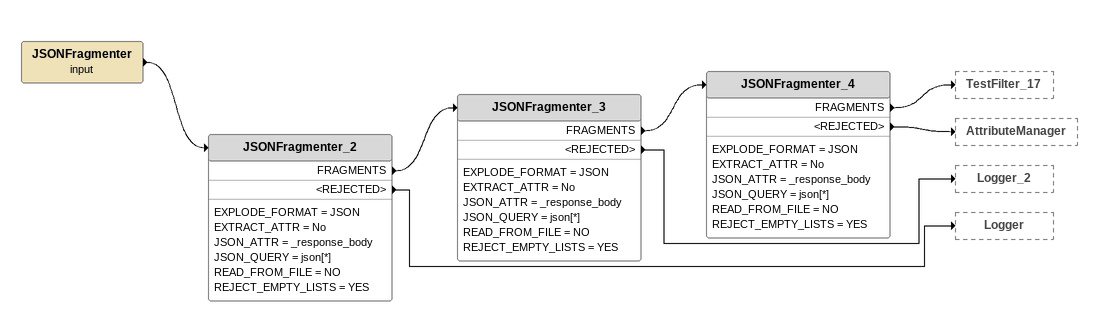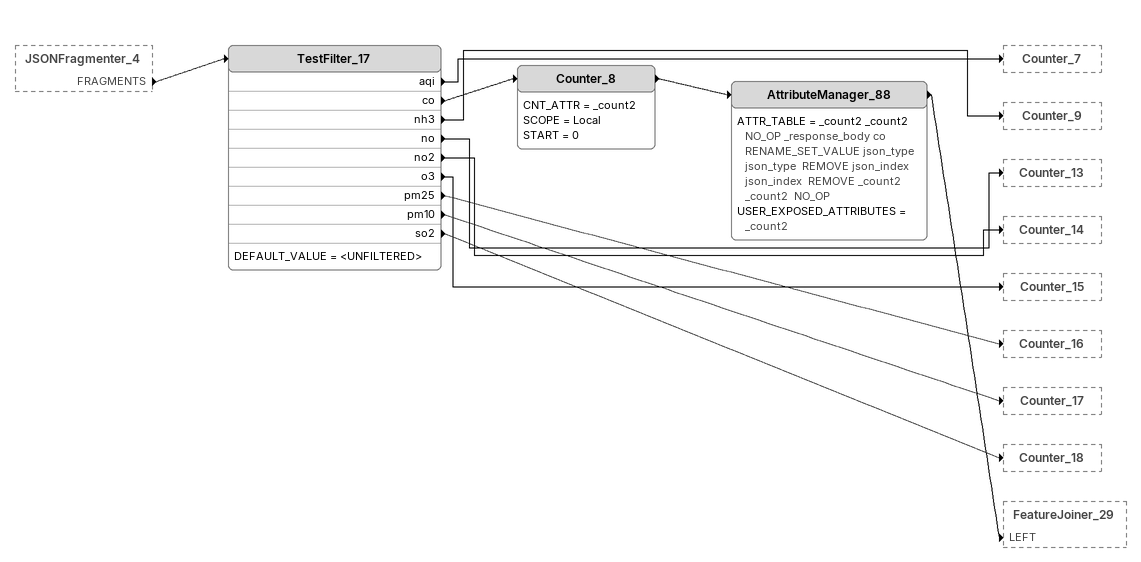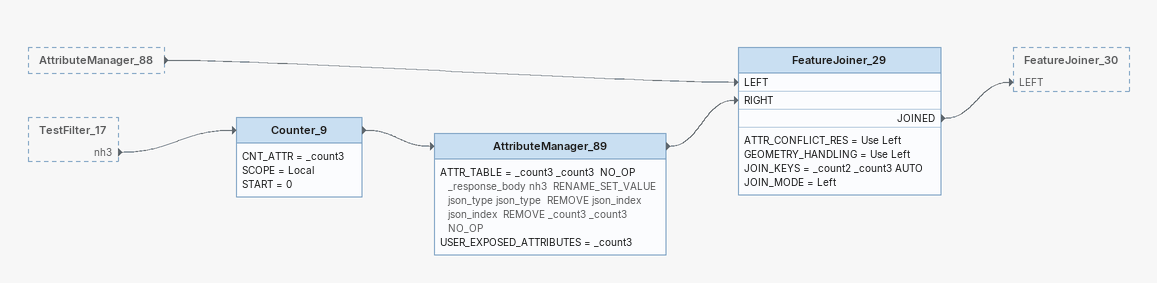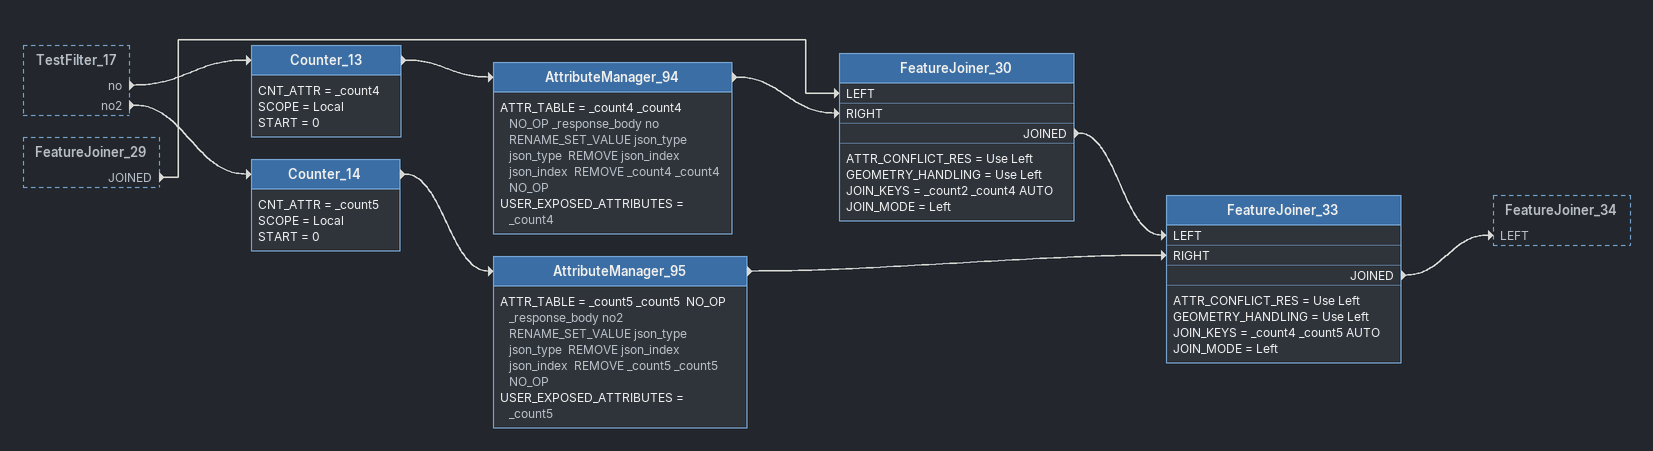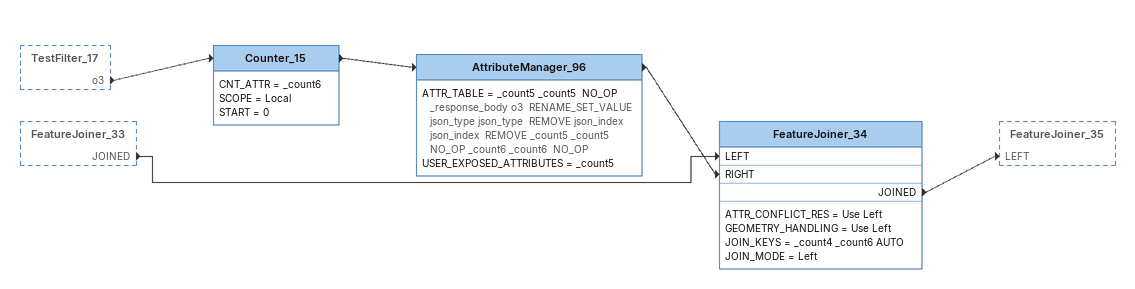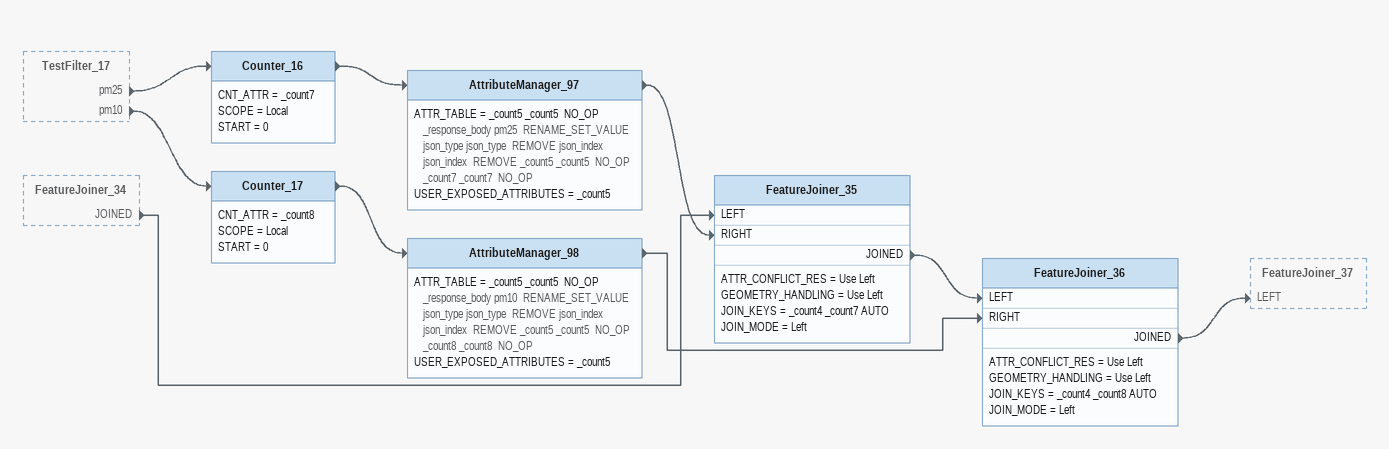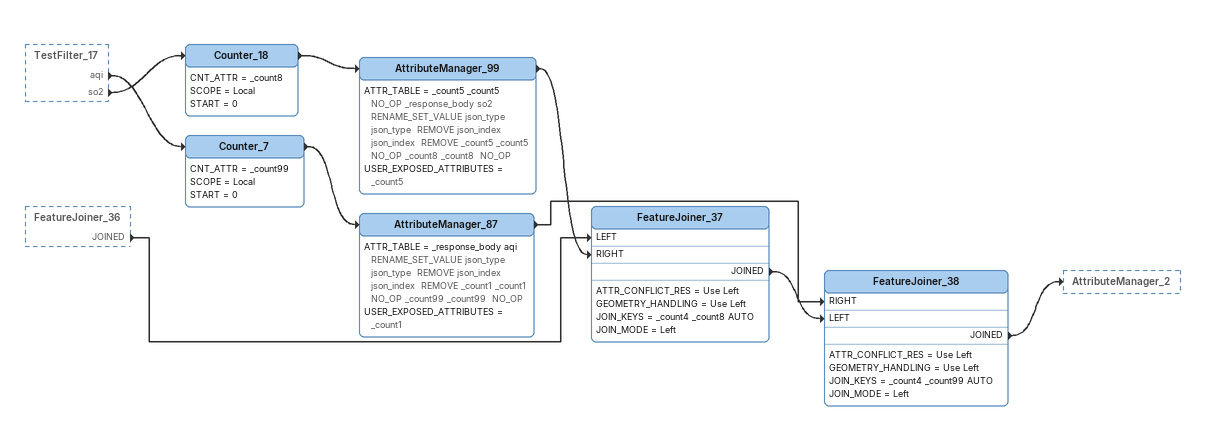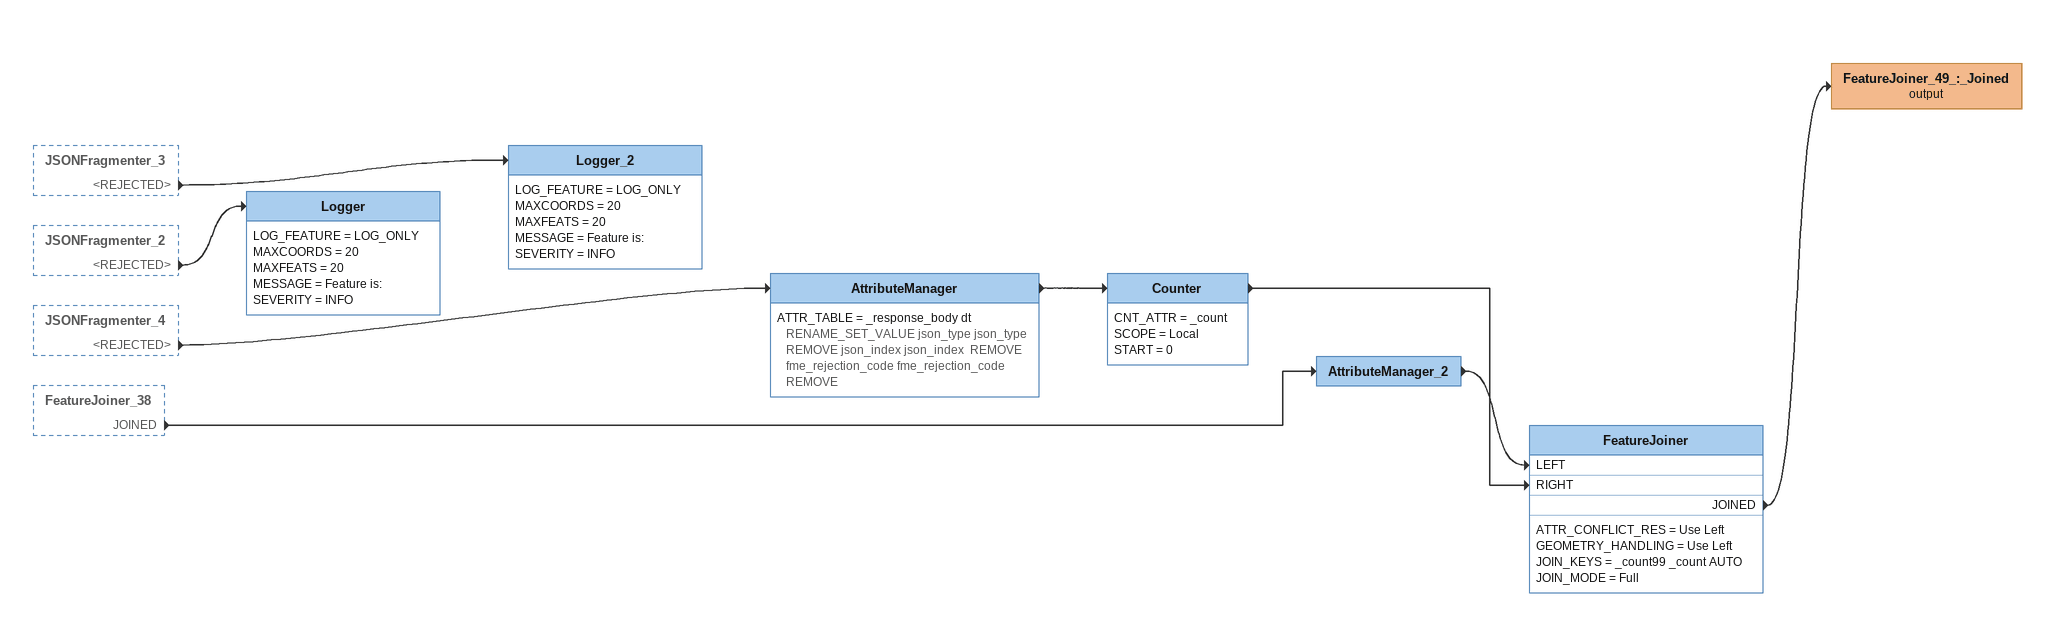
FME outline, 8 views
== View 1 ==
JSONFragmenter (input)
    -> JSONFragmenter_2
JSONFragmenter_2
    EXPLODE_FORMAT = JSON
    EXTRACT_ATTR = No
    JSON_ATTR = _response_body
    JSON_QUERY = json[*]
    READ_FROM_FILE = NO
    REJECT_EMPTY_LISTS = YES
    FRAGMENTS -> JSONFragmenter_3
    <REJECTED> -> Logger
JSONFragmenter_3
    EXPLODE_FORMAT = JSON
    EXTRACT_ATTR = No
    JSON_ATTR = _response_body
    JSON_QUERY = json[*]
    READ_FROM_FILE = NO
    REJECT_EMPTY_LISTS = YES
    FRAGMENTS -> JSONFragmenter_4
    <REJECTED> -> Logger_2
JSONFragmenter_4
    EXPLODE_FORMAT = JSON
    EXTRACT_ATTR = No
    JSON_ATTR = _response_body
    JSON_QUERY = json[*]
    READ_FROM_FILE = NO
    REJECT_EMPTY_LISTS = YES
    FRAGMENTS -> TestFilter_17
    <REJECTED> -> AttributeManager

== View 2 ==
JSONFragmenter_4 [outside]
    FRAGMENTS -> TestFilter_17
TestFilter_17
    DEFAULT_VALUE = <UNFILTERED>
    aqi -> Counter_7
    co -> Counter_8
    nh3 -> Counter_9
    no -> Counter_13
    no2 -> Counter_14
    o3 -> Counter_15
    pm25 -> Counter_16
    pm10 -> Counter_17
    so2 -> Counter_18
Counter_8
    CNT_ATTR = _count2
    SCOPE = Local
    START = 0
    -> AttributeManager_88
AttributeManager_88
    ATTR_TABLE = _count2 _count2  NO_OP _response_body co  RENAME_SET_VALUE json_type json_type  REMOVE json_index json_index  REMOVE _count2 _count2  NO_OP
    USER_EXPOSED_ATTRIBUTES = _count2
    -> FeatureJoiner_29 [LEFT]

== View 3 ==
AttributeManager_88 [outside]
    -> FeatureJoiner_29 [LEFT]
TestFilter_17 [outside]
    nh3 -> Counter_9
Counter_9
    CNT_ATTR = _count3
    SCOPE = Local
    START = 0
    -> AttributeManager_89
AttributeManager_89
    ATTR_TABLE = _count3 _count3  NO_OP _response_body nh3  RENAME_SET_VALUE json_type json_type  REMOVE json_index json_index  REMOVE _count3 _count3  NO_OP
    USER_EXPOSED_ATTRIBUTES = _count3
    -> FeatureJoiner_29 [RIGHT]
FeatureJoiner_29
    ATTR_CONFLICT_RES = Use Left
    GEOMETRY_HANDLING = Use Left
    JOIN_KEYS = _count2 _count3 AUTO
    JOIN_MODE = Left
    JOINED -> FeatureJoiner_30 [LEFT]

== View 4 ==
TestFilter_17 [outside]
    no -> Counter_13
    no2 -> Counter_14
FeatureJoiner_29 [outside]
    JOINED -> FeatureJoiner_30 [LEFT]
Counter_13
    CNT_ATTR = _count4
    SCOPE = Local
    START = 0
    -> AttributeManager_94
AttributeManager_94
    ATTR_TABLE = _count4 _count4  NO_OP _response_body no  RENAME_SET_VALUE json_type json_type  REMOVE json_index json_index  REMOVE _count4 _count4  NO_OP
    USER_EXPOSED_ATTRIBUTES = _count4
    -> FeatureJoiner_30 [RIGHT]
FeatureJoiner_30
    ATTR_CONFLICT_RES = Use Left
    GEOMETRY_HANDLING = Use Left
    JOIN_KEYS = _count2 _count4 AUTO
    JOIN_MODE = Left
    JOINED -> FeatureJoiner_33 [LEFT]
Counter_14
    CNT_ATTR = _count5
    SCOPE = Local
    START = 0
    -> AttributeManager_95
AttributeManager_95
    ATTR_TABLE = _count5 _count5  NO_OP _response_body no2  RENAME_SET_VALUE json_type json_type  REMOVE json_index json_index  REMOVE _count5 _count5  NO_OP
    USER_EXPOSED_ATTRIBUTES = _count5
    -> FeatureJoiner_33 [RIGHT]
FeatureJoiner_33
    ATTR_CONFLICT_RES = Use Left
    GEOMETRY_HANDLING = Use Left
    JOIN_KEYS = _count4 _count5 AUTO
    JOIN_MODE = Left
    JOINED -> FeatureJoiner_34 [LEFT]

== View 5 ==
TestFilter_17 [outside]
    o3 -> Counter_15
FeatureJoiner_33 [outside]
    JOINED -> FeatureJoiner_34 [LEFT]
Counter_15
    CNT_ATTR = _count6
    SCOPE = Local
    START = 0
    -> AttributeManager_96
AttributeManager_96
    ATTR_TABLE = _count5 _count5  NO_OP _response_body o3  RENAME_SET_VALUE json_type json_type  REMOVE json_index json_index  REMOVE _count5 _count5  NO_OP _count6 _count6  NO_OP
    USER_EXPOSED_ATTRIBUTES = _count5
    -> FeatureJoiner_34 [RIGHT]
FeatureJoiner_34
    ATTR_CONFLICT_RES = Use Left
    GEOMETRY_HANDLING = Use Left
    JOIN_KEYS = _count4 _count6 AUTO
    JOIN_MODE = Left
    JOINED -> FeatureJoiner_35 [LEFT]

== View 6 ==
TestFilter_17 [outside]
    pm25 -> Counter_16
    pm10 -> Counter_17
FeatureJoiner_34 [outside]
    JOINED -> FeatureJoiner_35 [LEFT]
Counter_16
    CNT_ATTR = _count7
    SCOPE = Local
    START = 0
    -> AttributeManager_97
AttributeManager_97
    ATTR_TABLE = _count5 _count5  NO_OP _response_body pm25  RENAME_SET_VALUE json_type json_type  REMOVE json_index json_index  REMOVE _count5 _count5  NO_OP _count7 _count7  NO_OP
    USER_EXPOSED_ATTRIBUTES = _count5
    -> FeatureJoiner_35 [RIGHT]
FeatureJoiner_35
    ATTR_CONFLICT_RES = Use Left
    GEOMETRY_HANDLING = Use Left
    JOIN_KEYS = _count4 _count7 AUTO
    JOIN_MODE = Left
    JOINED -> FeatureJoiner_36 [LEFT]
Counter_17
    CNT_ATTR = _count8
    SCOPE = Local
    START = 0
    -> AttributeManager_98
AttributeManager_98
    ATTR_TABLE = _count5 _count5  NO_OP _response_body pm10  RENAME_SET_VALUE json_type json_type  REMOVE json_index json_index  REMOVE _count5 _count5  NO_OP _count8 _count8  NO_OP
    USER_EXPOSED_ATTRIBUTES = _count5
    -> FeatureJoiner_36 [RIGHT]
FeatureJoiner_36
    ATTR_CONFLICT_RES = Use Left
    GEOMETRY_HANDLING = Use Left
    JOIN_KEYS = _count4 _count8 AUTO
    JOIN_MODE = Left
    JOINED -> FeatureJoiner_37 [LEFT]

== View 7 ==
TestFilter_17 [outside]
    aqi -> Counter_7
    so2 -> Counter_18
FeatureJoiner_36 [outside]
    JOINED -> FeatureJoiner_37 [LEFT]
Counter_18
    CNT_ATTR = _count8
    SCOPE = Local
    START = 0
    -> AttributeManager_99
AttributeManager_99
    ATTR_TABLE = _count5 _count5  NO_OP _response_body so2  RENAME_SET_VALUE json_type json_type  REMOVE json_index json_index  REMOVE _count5 _count5  NO_OP _count8 _count8  NO_OP
    USER_EXPOSED_ATTRIBUTES = _count5
    -> FeatureJoiner_37 [RIGHT]
FeatureJoiner_37
    ATTR_CONFLICT_RES = Use Left
    GEOMETRY_HANDLING = Use Left
    JOIN_KEYS = _count4 _count8 AUTO
    JOIN_MODE = Left
    JOINED -> FeatureJoiner_38 [LEFT]
Counter_7
    CNT_ATTR = _count99
    SCOPE = Local
    START = 0
    -> AttributeManager_87
AttributeManager_87
    ATTR_TABLE = _response_body aqi  RENAME_SET_VALUE json_type json_type  REMOVE json_index json_index  REMOVE _count1 _count1  NO_OP _count99 _count99  NO_OP
    USER_EXPOSED_ATTRIBUTES = _count1
    -> FeatureJoiner_38 [RIGHT]
FeatureJoiner_38
    ATTR_CONFLICT_RES = Use Left
    GEOMETRY_HANDLING = Use Left
    JOIN_KEYS = _count4 _count99 AUTO
    JOIN_MODE = Left
    JOINED -> AttributeManager_2

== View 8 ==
JSONFragmenter_3 [outside]
    <REJECTED> -> Logger_2
JSONFragmenter_2 [outside]
    <REJECTED> -> Logger
JSONFragmenter_4 [outside]
    <REJECTED> -> AttributeManager
FeatureJoiner_38 [outside]
    JOINED -> AttributeManager_2
AttributeManager_2
    -> FeatureJoiner [LEFT]
AttributeManager
    ATTR_TABLE = _response_body dt  RENAME_SET_VALUE json_type json_type  REMOVE json_index json_index  REMOVE fme_rejection_code fme_rejection_code  REMOVE
    -> Counter
Counter
    CNT_ATTR = _count
    SCOPE = Local
    START = 0
    -> FeatureJoiner [RIGHT]
FeatureJoiner
    ATTR_CONFLICT_RES = Use Left
    GEOMETRY_HANDLING = Use Left
    JOIN_KEYS = _count99 _count AUTO
    JOIN_MODE = Full
    JOINED -> FeatureJoiner_49_:_Joined (output)
FeatureJoiner_49_:_Joined (output)
Logger_2
    LOG_FEATURE = LOG_ONLY
    MAXCOORDS = 20
    MAXFEATS = 20
    MESSAGE = Feature is:
    SEVERITY = INFO
Logger
    LOG_FEATURE = LOG_ONLY
    MAXCOORDS = 20
    MAXFEATS = 20
    MESSAGE = Feature is:
    SEVERITY = INFO
